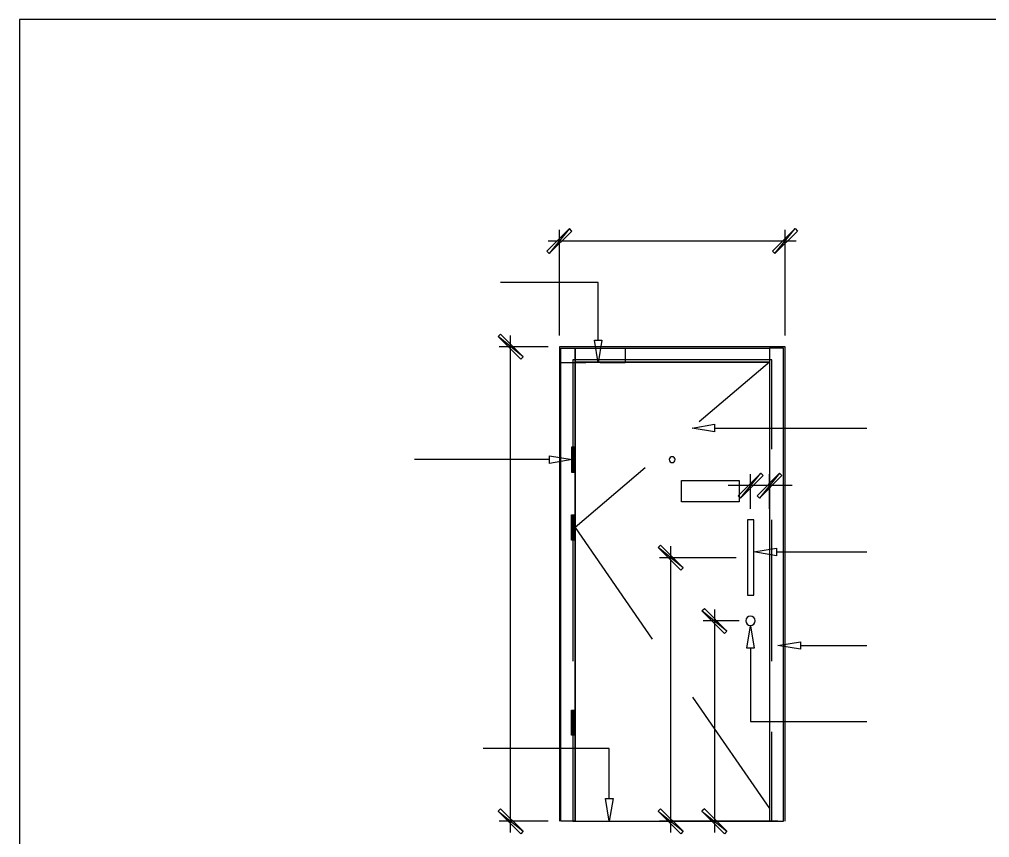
# Model space of a CAD drawing. Header units: millimetres. Extents: x 10 to 831, y 7 to 587.
# Drawn here: x 505.9 to 589.7, y 462.8 to 533.5 of the extents above; entities that cross this region are included whole.
import ezdxf

# ---------------------------------------------------------------- set-up
doc = ezdxf.new("R2010")
doc.units = ezdxf.units.MM
doc.layers.get('0').update_dxf_attribs({"linetype": 'CONTINUOUS'})

msp = doc.modelspace()

# ---------------------------------------------------------------- linework, layer by layer
at = {"color": 0}
for p, q in [((632.77, 533.464), (505.869, 533.464)), ((505.869, 533.464), (505.869, 158.641)), ((551.459, 513.426), (553.417, 515.384)), ((553.417, 515.384), (551.67, 513.225)), ((553.417, 515.384), (551.67, 513.225)), ((553.417, 515.384), (551.67, 513.225)), ((553.417, 515.384), (551.67, 513.225)), ((551.67, 513.225), (553.618, 515.172)), ((551.67, 513.225), (553.618, 515.172)), ((552.538, 506.155), (552.538, 515.278)), ((553.618, 515.172), (553.417, 515.384)), ((553.618, 515.172), (553.417, 515.384)), ((572.922, 515.384), (570.964, 513.426)), ((572.922, 515.384), (570.964, 513.426)), ((571.175, 513.225), (572.922, 515.384)), ((571.175, 513.225), (572.922, 515.384)), ((571.175, 513.225), (572.922, 515.384)), ((571.175, 513.225), (572.922, 515.384)), ((573.123, 515.172), (571.175, 513.225)), ((572.043, 506.155), (572.043, 515.278)), ((572.922, 515.384), (573.123, 515.172)), ((572.922, 515.384), (573.123, 515.172)), ((573.017, 514.304), (551.565, 514.304)), ((551.67, 513.225), (551.459, 513.426)), ((551.67, 513.225), (551.459, 513.426)), ((570.964, 513.426), (571.175, 513.225)), ((570.964, 513.426), (571.175, 513.225)), ((555.893, 510.727), (547.437, 510.727)), ((555.893, 505.732), (555.893, 510.727)), ((547.236, 506.049), (547.448, 506.25)), ((547.236, 506.049), (547.448, 506.25)), ((549.406, 504.303), (547.236, 506.049)), ((547.236, 506.049), (549.194, 504.091)), ((549.406, 504.303), (547.236, 506.049)), ((549.406, 504.303), (547.236, 506.049)), ((547.236, 506.049), (549.194, 504.091)), ((549.406, 504.303), (547.236, 506.049)), ((547.448, 506.25), (549.406, 504.303)), ((548.326, 463.197), (548.326, 506.155)), ((555.893, 503.784), (555.576, 505.732)), ((555.893, 503.784), (555.576, 505.732)), ((555.576, 505.732), (556.221, 505.732)), ((556.221, 505.732), (555.893, 503.784)), ((556.221, 505.732), (555.893, 503.784)), ((551.575, 505.171), (547.342, 505.171)), ((572.043, 505.171), (552.549, 505.171)), ((552.549, 505.171), (552.549, 464.171)), ((552.676, 464.171), (552.676, 505.044)), ((552.676, 505.044), (553.893, 505.044)), ((553.893, 505.044), (553.893, 464.171)), ((553.893, 505.044), (570.699, 505.044)), ((553.893, 503.848), (553.893, 505.044)), ((571.916, 505.044), (570.699, 505.044)), ((570.699, 505.044), (570.699, 464.171)), ((570.699, 505.044), (570.699, 503.848)), ((571.916, 464.171), (571.916, 505.044)), ((572.043, 464.171), (572.043, 505.171)), ((549.194, 504.091), (549.406, 504.303)), ((549.194, 504.091), (549.406, 504.303)), ((553.893, 464.171), (553.893, 503.848)), ((553.893, 503.848), (570.699, 503.848)), ((570.699, 503.848), (553.893, 503.848)), ((570.699, 503.848), (570.699, 464.171)), ((564.011, 498.154), (565.958, 498.482)), ((564.011, 498.154), (565.958, 498.482)), ((565.958, 497.836), (564.011, 498.154)), ((565.958, 497.836), (564.011, 498.154)), ((565.958, 498.482), (565.958, 497.836)), ((565.958, 498.154), (579.106, 498.154)), ((551.692, 495.752), (553.639, 495.423)), ((551.692, 495.752), (553.639, 495.423)), ((551.692, 495.095), (551.692, 495.752)), ((551.692, 495.423), (540.029, 495.423)), ((553.639, 495.423), (551.692, 495.095)), ((553.639, 495.423), (551.692, 495.095)), ((569.948, 494.259), (567.99, 492.301)), ((569.948, 494.259), (567.99, 492.301)), ((568.202, 492.1), (569.948, 494.259)), ((568.202, 492.1), (569.948, 494.259)), ((568.202, 492.1), (569.948, 494.259)), ((568.202, 492.1), (569.948, 494.259)), ((570.149, 494.048), (568.202, 492.1)), ((569.069, 491.18), (569.069, 494.153)), ((569.62, 492.301), (571.578, 494.259)), ((571.578, 494.259), (569.831, 492.1)), ((571.578, 494.259), (569.831, 492.1)), ((571.578, 494.259), (569.831, 492.1)), ((571.578, 494.259), (569.831, 492.1)), ((569.831, 492.1), (571.779, 494.048)), ((569.831, 492.1), (571.779, 494.048)), ((569.948, 494.259), (570.149, 494.048)), ((569.948, 494.259), (570.149, 494.048)), ((570.699, 491.18), (570.699, 494.153)), ((571.779, 494.048), (571.578, 494.259)), ((571.779, 494.048), (571.578, 494.259)), ((563.1, 491.783), (563.1, 493.614)), ((563.1, 493.614), (568.075, 493.614)), ((569.069, 493.18), (567.122, 493.18)), ((568.075, 493.614), (568.075, 491.783)), ((572.657, 493.18), (569.069, 493.18)), ((567.99, 492.301), (568.202, 492.1)), ((567.99, 492.301), (568.202, 492.1)), ((569.831, 492.1), (569.62, 492.301)), ((569.831, 492.1), (569.62, 492.301)), ((568.075, 491.783), (563.1, 491.783)), ((569.345, 490.206), (568.805, 490.206)), ((568.805, 490.206), (568.805, 483.697)), ((569.345, 483.697), (569.345, 490.206)), ((561.079, 487.825), (561.291, 488.026)), ((561.079, 487.825), (561.291, 488.026)), ((563.238, 486.078), (561.079, 487.825)), ((561.079, 487.825), (563.037, 485.867)), ((563.238, 486.078), (561.079, 487.825)), ((563.238, 486.078), (561.079, 487.825)), ((561.079, 487.825), (563.037, 485.867)), ((563.238, 486.078), (561.079, 487.825)), ((561.291, 488.026), (563.238, 486.078)), ((562.158, 487.93), (562.158, 463.197)), ((569.345, 487.444), (571.292, 487.761)), ((569.345, 487.444), (571.292, 487.761)), ((571.292, 487.116), (569.345, 487.444)), ((571.292, 487.116), (569.345, 487.444)), ((571.292, 487.761), (571.292, 487.116)), ((571.295, 487.447), (579.106, 487.447)), ((567.831, 486.946), (561.185, 486.946)), ((563.037, 485.867), (563.238, 486.078)), ((563.037, 485.867), (563.238, 486.078)), ((568.805, 483.697), (569.345, 483.697)), ((564.857, 482.353), (565.069, 482.565)), ((564.857, 482.353), (565.069, 482.565)), ((567.016, 480.607), (564.857, 482.353)), ((564.857, 482.353), (566.815, 480.406)), ((567.016, 480.607), (564.857, 482.353)), ((567.016, 480.607), (564.857, 482.353)), ((564.857, 482.353), (566.815, 480.406)), ((567.016, 480.607), (564.857, 482.353)), ((565.069, 482.565), (567.016, 480.607)), ((565.937, 482.459), (565.937, 463.197)), ((568.085, 481.485), (564.963, 481.485)), ((566.815, 480.406), (567.016, 480.607)), ((566.815, 480.406), (567.016, 480.607)), ((568.741, 479.115), (569.059, 481.072)), ((568.741, 479.115), (569.059, 481.072)), ((569.059, 481.072), (569.387, 479.115)), ((569.059, 481.072), (569.387, 479.115)), ((571.429, 479.358), (573.377, 479.686)), ((571.429, 479.358), (573.377, 479.686)), ((573.377, 479.686), (573.377, 479.04)), ((569.387, 479.115), (568.741, 479.115)), ((569.055, 479.111), (569.055, 472.793)), ((573.377, 479.04), (571.429, 479.358)), ((573.377, 479.04), (571.429, 479.358)), ((573.377, 479.354), (579.124, 479.354)), ((569.055, 472.793), (579.124, 472.793)), ((556.856, 470.447), (545.945, 470.447)), ((556.856, 466.129), (556.856, 470.447)), ((556.856, 464.171), (556.539, 466.129)), ((556.856, 464.171), (556.539, 466.129)), ((556.539, 466.129), (557.184, 466.129)), ((557.184, 466.129), (556.856, 464.171)), ((557.184, 466.129), (556.856, 464.171)), ((547.448, 465.25), (547.236, 465.049)), ((547.448, 465.25), (547.236, 465.049)), ((547.236, 465.049), (549.406, 463.303)), ((547.236, 465.049), (549.406, 463.303)), ((547.236, 465.049), (549.406, 463.303)), ((547.236, 465.049), (549.406, 463.303)), ((549.194, 463.091), (547.236, 465.049)), ((549.406, 463.303), (547.448, 465.25)), ((549.406, 463.303), (547.448, 465.25)), ((561.291, 465.25), (561.079, 465.049)), ((561.291, 465.25), (561.079, 465.049)), ((561.079, 465.049), (563.238, 463.303)), ((561.079, 465.049), (563.238, 463.303)), ((561.079, 465.049), (563.238, 463.303)), ((561.079, 465.049), (563.238, 463.303)), ((563.037, 463.091), (561.079, 465.049)), ((563.238, 463.303), (561.291, 465.25)), ((563.238, 463.303), (561.291, 465.25)), ((565.069, 465.25), (564.857, 465.049)), ((565.069, 465.25), (564.857, 465.049)), ((564.857, 465.049), (567.016, 463.303)), ((564.857, 465.049), (567.016, 463.303)), ((564.857, 465.049), (567.016, 463.303)), ((564.857, 465.049), (567.016, 463.303)), ((566.815, 463.091), (564.857, 465.049)), ((567.016, 463.303), (565.069, 465.25)), ((567.016, 463.303), (565.069, 465.25)), ((551.575, 464.171), (547.342, 464.171)), ((553.893, 464.171), (552.676, 464.171)), ((571.419, 464.171), (561.185, 464.171)), ((568.085, 464.171), (564.963, 464.171)), ((570.699, 464.171), (571.916, 464.171)), ((549.406, 463.303), (549.194, 463.091)), ((549.406, 463.303), (549.194, 463.091)), ((563.238, 463.303), (563.037, 463.091)), ((563.238, 463.303), (563.037, 463.091)), ((567.016, 463.303), (566.815, 463.091)), ((567.016, 463.303), (566.815, 463.091))]:
    msp.add_line(p, q, dxfattribs=at)
at = {"color": 9}
for p, q in [((552.676, 503.784), (552.676, 505.044)), ((552.676, 505.044), (554.835, 505.044)), ((556.062, 505.044), (558.221, 505.044)), ((558.221, 505.044), (558.221, 503.784)), ((570.9, 504.049), (553.692, 504.049)), ((553.692, 504.049), (553.692, 496.312)), ((570.9, 496.312), (570.9, 504.049)), ((554.835, 503.784), (552.676, 503.784)), ((558.221, 503.784), (556.062, 503.784)), ((570.699, 503.848), (564.624, 498.683)), ((553.692, 496.503), (553.586, 496.503)), ((553.586, 496.503), (553.586, 494.333)), ((553.808, 496.503), (553.692, 496.503)), ((553.692, 496.503), (553.692, 494.333)), ((553.692, 494.333), (553.692, 496.503)), ((553.808, 494.333), (553.808, 496.503)), ((553.586, 494.333), (553.692, 494.333)), ((553.692, 494.333), (553.808, 494.333)), ((559.968, 494.725), (553.893, 489.55)), ((553.586, 488.47), (553.586, 490.64)), ((553.586, 490.64), (553.692, 490.64)), ((553.692, 488.47), (553.692, 490.64)), ((553.692, 490.64), (553.808, 490.64)), ((553.692, 490.64), (553.692, 488.47)), ((553.808, 490.64), (553.808, 488.47)), ((553.692, 490.206), (553.692, 478.003)), ((570.9, 478.003), (570.9, 490.206)), ((553.893, 489.55), (560.56, 479.919)), ((553.692, 488.47), (553.586, 488.47)), ((553.808, 488.47), (553.692, 488.47)), ((564.032, 474.892), (570.699, 465.261)), ((553.586, 471.6), (553.586, 473.77)), ((553.586, 473.77), (553.692, 473.77)), ((553.692, 471.6), (553.692, 473.77)), ((553.692, 473.77), (553.808, 473.77)), ((553.692, 473.77), (553.692, 471.6)), ((553.808, 473.77), (553.808, 471.6)), ((553.692, 471.6), (553.586, 471.6)), ((553.692, 471.907), (553.692, 464.171)), ((553.808, 471.6), (553.692, 471.6)), ((570.9, 464.171), (570.9, 471.907)), ((553.692, 464.171), (570.9, 464.171))]:
    msp.add_line(p, q, dxfattribs=at)
at = {"color": 0}
for points in [[(562.289, 495.677), (562.148, 495.677), (562.031, 495.561), (562.031, 495.42)], [(562.55, 495.42), (562.55, 495.561), (562.434, 495.677), (562.289, 495.677)], [(562.031, 495.42), (562.031, 495.275), (562.148, 495.159), (562.289, 495.159)], [(562.289, 495.159), (562.434, 495.159), (562.55, 495.275), (562.55, 495.42)], [(569.055, 481.898), (568.829, 481.898), (568.646, 481.715), (568.646, 481.492)], [(568.646, 481.492), (568.646, 481.266), (568.829, 481.083), (569.055, 481.083)], [(569.461, 481.492), (569.461, 481.715), (569.277, 481.898), (569.055, 481.898)], [(569.055, 481.083), (569.277, 481.083), (569.461, 481.266), (569.461, 481.492)]]:
    msp.add_open_spline(points, degree=3, dxfattribs=at)

doc.saveas('drawing.dxf')
